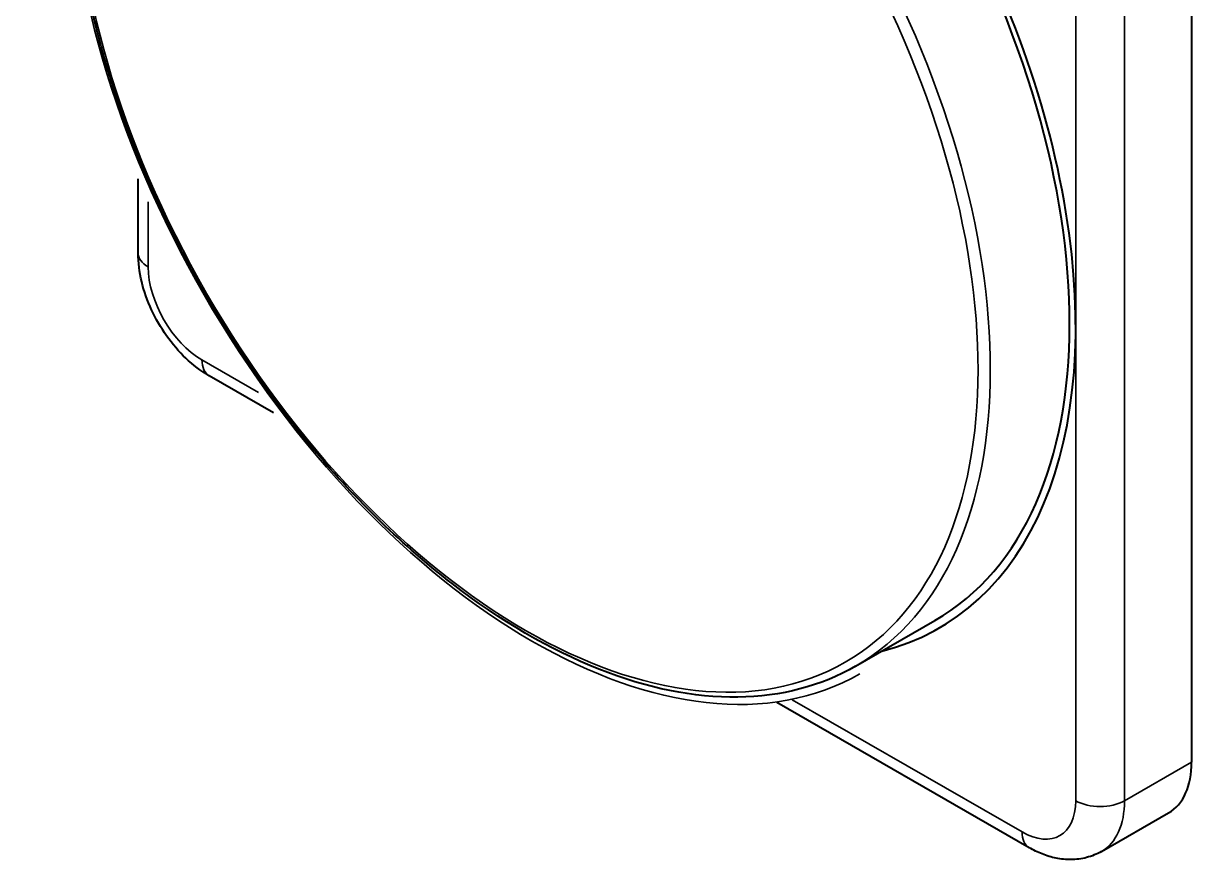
# Model space of a CAD drawing. Header units: inches. Extents: x 0 to 4752, y 0 to 3360.
# Drawn here: x 3834.2 to 3888.3, y 2610.8 to 2649.6 of the extents above; entities that cross this region are included whole.
import ezdxf

# ---------------------------------------------------------------- set-up
doc = ezdxf.new("R2010")
doc.units = ezdxf.units.IN
doc.header["$MEASUREMENT"] = 0
doc.layers.add('POWER SUPPLY CASE OUTLINE$0$가시적인 것(ISO)', color=3, linetype='Continuous', lineweight=40)
doc.layers.add('POWER SUPPLY CASE OUTLINE$0$가시적인 좁은 것(ISO)', color=3, linetype='Continuous', lineweight=35)

msp = doc.modelspace()

# ---------------------------------------------------------------- linework, layer by layer
at = {"layer": 'POWER SUPPLY CASE OUTLINE$0$가시적인 것(ISO)'}
for p, q in [((3888.349, 2659.27), (3888.349, 2615.318)), ((3839.515, 2638.936), (3839.515, 2642.374)), ((3845.787, 2631.521), (3842.805, 2633.238)), ((3872.773, 2619.766), (3876.45, 2621.884)), ((3880.819, 2611.347), (3869.127, 2618.081)), ((3884.173, 2611.175), (3887.284, 2612.966))]:
    msp.add_line(p, q, dxfattribs=at)
for centre, major_axis, start_param, end_param in [((3861.479, 2647.881), (-15.171, 26.344), 2.979193, 6.445585), ((3861.479, 2647.881), (-14.971, 25.998), 3.141593, 6.283185), ((3884.729, 2617.403), (2.555, -4.437), 0, 0.787332)]:
    msp.add_ellipse(centre, major_axis=major_axis, ratio=0.578093, start_param=start_param, end_param=end_param, dxfattribs=at)
for points, knots in [([(3872.773, 2619.766), (3871.17, 2618.843), (3869.317, 2618.358), (3865.284, 2618.302), (3863.1, 2618.745), (3858.611, 2620.523), (3856.306, 2621.87), (3851.825, 2625.327), (3849.65, 2627.438), (3845.651, 2632.205), (3843.828, 2634.86), (3840.714, 2640.448), (3839.423, 2643.38), (3837.504, 2649.228), (3836.876, 2652.144), (3836.351, 2657.669), (3836.454, 2660.278), (3837.394, 2664.922), (3838.229, 2666.958), (3840.34, 2669.925), (3841.498, 2670.994), (3842.831, 2671.761)], [0.787332, 0.787332, 0.787332, 0.787332, 1.099107, 1.099107, 1.416533, 1.416533, 1.73841, 1.73841, 2.060589, 2.060589, 2.382389, 2.382389, 2.704048, 2.704048, 3.025896, 3.025896, 3.348121, 3.348121, 3.669708, 3.669708, 3.928925, 3.928925, 3.928925, 3.928925]), ([(3842.805, 2633.238), (3842.418, 2633.461), (3842.061, 2633.736), (3841.402, 2634.363), (3841.101, 2634.715), (3840.566, 2635.473), (3840.332, 2635.879), (3839.943, 2636.722), (3839.788, 2637.158), (3839.574, 2638.042), (3839.515, 2638.49), (3839.515, 2638.936)], [1.570796, 1.570796, 1.570796, 1.570796, 1.884956, 1.884956, 2.199115, 2.199115, 2.513274, 2.513274, 2.827433, 2.827433, 3.141593, 3.141593, 3.141593, 3.141593]), ([(3884.173, 2611.175), (3883.955, 2611.05), (3883.721, 2610.955), (3883.244, 2610.83), (3883.001, 2610.8), (3882.526, 2610.794), (3882.294, 2610.818), (3881.845, 2610.909), (3881.629, 2610.975), (3881.212, 2611.138), (3881.012, 2611.236), (3880.819, 2611.347)], [0.7873319, 0.7873319, 0.7873319, 0.7873319, 0.9440248, 0.9440248, 1.1007177, 1.1007177, 1.2574105, 1.2574105, 1.4141034, 1.4141034, 1.5707963, 1.5707963, 1.5707963, 1.5707963])]:
    msp.add_open_spline(points, degree=3, knots=knots, dxfattribs=at)
at = {"layer": 'POWER SUPPLY CASE OUTLINE$0$가시적인 좁은 것(ISO)'}
for p, q in [((3882.975, 2657.478), (3882.975, 2613.527)), ((3885.238, 2613.527), (3885.238, 2657.478)), ((3839.983, 2638.284), (3839.983, 2641.305)), ((3845.092, 2632.465), (3842.472, 2633.973)), ((3880.486, 2612.082), (3869.838, 2618.214)), ((3885.238, 2613.527), (3888.349, 2615.318))]:
    msp.add_line(p, q, dxfattribs=at)
msp.add_ellipse((3857.519, 2645.601), major_axis=(-14.771, 25.651), ratio=0.578093, dxfattribs=at)
for centre, major_axis, ratio, start_param, end_param in [((3857.802, 2645.764), (-14.971, 25.998), 0.578093, 3.141593, 6.283185), ((3857.802, 2645.764), (15.171, -26.344), 0.578093, 3.141593, 6.283185), ((3841.115, 2638.936), (-1.6, 0), 0.575862, 0, 0.785398), ((3842.472, 2636.851), (-1.757, 3.05), 0.578093, 0.787332, 2.358128), ((3843.604, 2634.625), (-0.798, -1.387), 0.578093, 5.495853, 6.283185), ((3880.486, 2614.96), (1.757, -3.05), 0.578093, 5.499721, 7.070517), ((3884.107, 2614.178), (1.6, 0), 0.575862, 3.926991, 5.497787), ((3881.618, 2615.612), (2.555, -4.437), 0.578093, 0, 0.787332), ((3881.618, 2612.734), (-0.798, -1.387), 0.578093, 5.495853, 6.283185)]:
    msp.add_ellipse(centre, major_axis=major_axis, ratio=ratio, start_param=start_param, end_param=end_param, dxfattribs=at)

doc.saveas('drawing.dxf')
